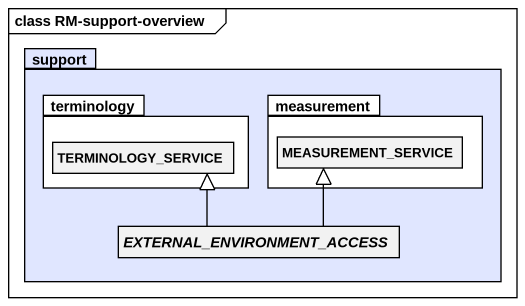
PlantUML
@startuml
mainframe class RM-support-overview
hide circle
hide empty members
package support #E0E6FF {
  package terminology {
    class TERMINOLOGY_SERVICE
  }
  package measurement {
    class MEASUREMENT_SERVICE
  }
  abstract class EXTERNAL_ENVIRONMENT_ACCESS
}
EXTERNAL_ENVIRONMENT_ACCESS -up-|> TERMINOLOGY_SERVICE
EXTERNAL_ENVIRONMENT_ACCESS -up-|> MEASUREMENT_SERVICE
@enduml
